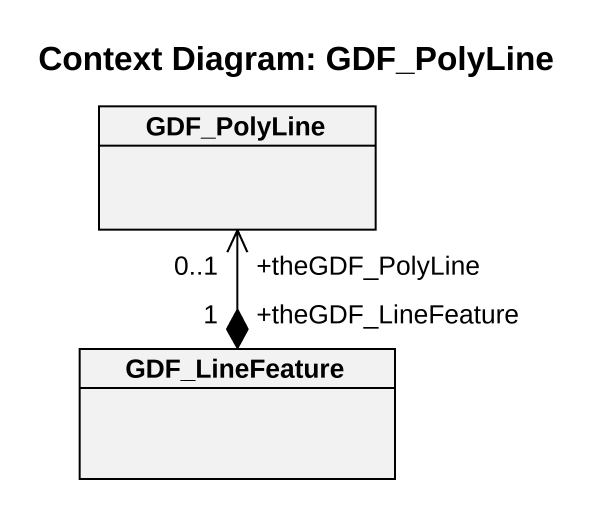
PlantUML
@startuml
title Context Diagram: GDF_PolyLine
hide circle
hide empty members
class GDF_PolyLine
class GDF_LineFeature
GDF_LineFeature "+theGDF_LineFeature\n1" *-up-> "+theGDF_PolyLine\n0..1" GDF_PolyLine
@enduml
